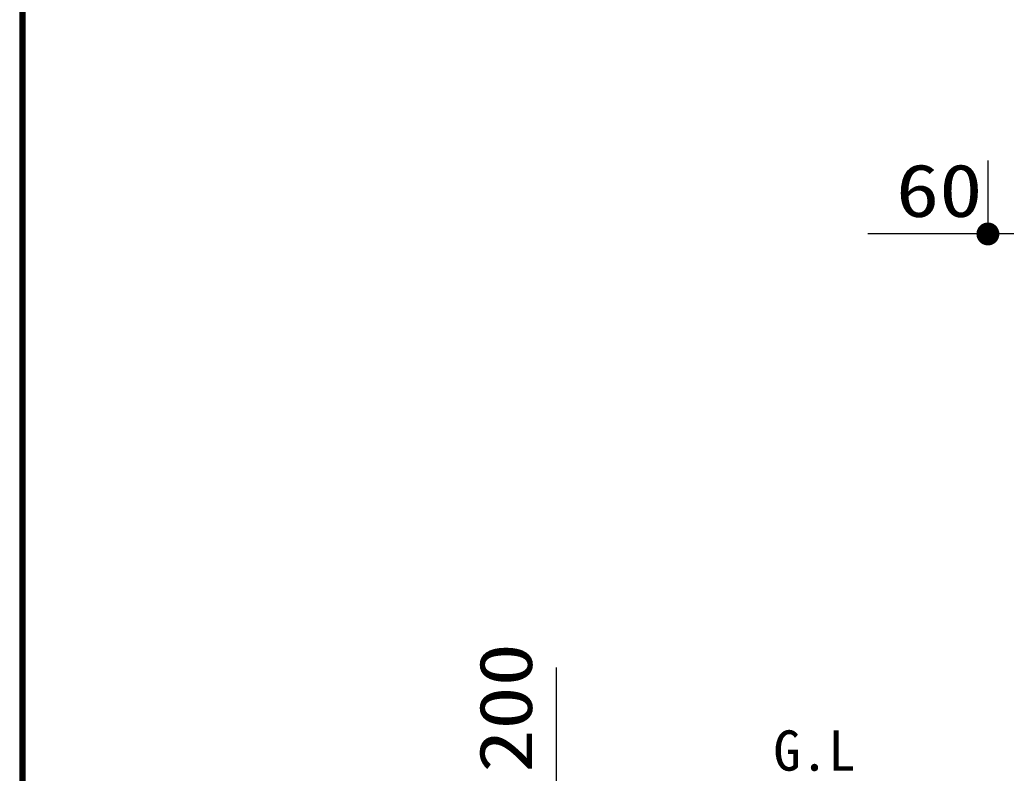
# Model space of a CAD drawing. Units: millimetres, scale not verified. Extents: x -8093 to 8093, y -5792 to 5792.
# Drawn here: x -8093 to -6480, y -1495 to -261 of the extents above; entities that cross this region are included whole.
import ezdxf
from ezdxf.enums import TextEntityAlignment as Align

# ---------------------------------------------------------------- set-up
doc = ezdxf.new("R2010")
doc.units = ezdxf.units.MM
doc.header["$LTSCALE"] = 30
for name, color, linetype, lineweight in [('0-0_Axis_waku', 7, 'Continuous', 25), ('0-3_00クル-フ-1機器', 5, 'Continuous', 25), ('0-4_00クル-フ-6寸法', 132, 'Continuous', 25)]:
    doc.layers.add(name, color=color, linetype=linetype, lineweight=lineweight)
doc.styles.add('ＭＳ ゴシック', font='')
doc.styles.get('ＭＳ ゴシック').set_extended_font_data('MS Gothic')

msp = doc.modelspace()

# ---------------------------------------------------------------- linework, layer by layer
at = {"layer": '0-0_Axis_waku'}
for p, q in [((-8093.4, 5792.4), (-8093.4, -5792.4)), ((-8092.8, 5791.8), (-8092.8, -5791.8)), ((-8092.2, 5791.2), (-8092.2, -5791.2)), ((-8091.6, 5790.6), (-8091.6, -5790.6)), ((-8091, 5790), (-8091, -5790)), ((-8090.4, 5789.4), (-8090.4, -5789.4)), ((-8089.8, 5788.8), (-8089.8, -5788.8)), ((-8089.2, 5788.2), (-8089.2, -5788.2)), ((-8088.6, 5787.6), (-8088.6, -5787.6)), ((-8088, 5787), (-8088, -5787)), ((-8087.4, 5786.4), (-8087.4, -5786.4)), ((-8086.8, 5785.8), (-8086.8, -5785.8)), ((-8086.2, 5785.2), (-8086.2, -5785.2)), ((-8085.6, 5784.6), (-8085.6, -5784.6)), ((-8085, 5784), (-8085, -5784))]:
    msp.add_line(p, q, dxfattribs=at)
at = {"layer": '0-4_00クル-フ-6寸法', "color": 4}
for p, q in [((-6509.9, -491.83), (-6509.9, -611.83)), ((-6509.9, -611.83), (-6706.11, -611.83)), ((-6449.9, -611.83), (-6509.9, -611.83)), ((-7215.47, -1516.58), (-7215.47, -1321.25))]:
    msp.add_line(p, q, dxfattribs=at)
at = {"layer": '0-4_00クル-フ-6寸法'}
for points in [[(-6509.9, -611.83), (-6521.85, -597.38), (-6519.95, -596)], [(-6509.9, -611.83), (-6519.95, -596), (-6517.88, -594.86)], [(-6509.9, -611.83), (-6517.88, -594.86), (-6515.69, -593.99)], [(-6509.9, -611.83), (-6515.69, -593.99), (-6513.41, -593.41)], [(-6509.9, -611.83), (-6513.41, -593.41), (-6511.08, -593.11)], [(-6509.9, -611.83), (-6511.08, -593.11), (-6508.72, -593.11)], [(-6509.9, -611.83), (-6508.72, -593.11), (-6506.39, -593.41)], [(-6509.9, -611.83), (-6506.39, -593.41), (-6504.11, -593.99)], [(-6509.9, -611.83), (-6504.11, -593.99), (-6501.92, -594.86)], [(-6509.9, -611.83), (-6501.92, -594.86), (-6499.85, -596)], [(-6509.9, -611.83), (-6499.85, -596), (-6497.95, -597.38)], [(-6509.9, -611.83), (-6528.65, -611.83), (-6528.5, -609.48)], [(-6509.9, -611.83), (-6528.5, -614.18), (-6528.65, -611.83)], [(-6509.9, -611.83), (-6528.5, -609.48), (-6528.06, -607.16)], [(-6509.9, -611.83), (-6528.06, -616.49), (-6528.5, -614.18)], [(-6509.9, -611.83), (-6528.06, -607.16), (-6527.33, -604.92)], [(-6509.9, -611.83), (-6527.33, -618.73), (-6528.06, -616.49)], [(-6509.9, -611.83), (-6527.33, -604.92), (-6526.33, -602.79)], [(-6509.9, -611.83), (-6526.33, -620.86), (-6527.33, -618.73)], [(-6509.9, -611.83), (-6526.33, -602.79), (-6525.07, -600.81)], [(-6509.9, -611.83), (-6525.07, -622.85), (-6526.33, -620.86)], [(-6509.9, -611.83), (-6525.07, -600.81), (-6523.57, -598.99)], [(-6509.9, -611.83), (-6523.57, -624.66), (-6525.07, -622.85)], [(-6509.9, -611.83), (-6523.57, -598.99), (-6521.85, -597.38)], [(-6509.9, -611.83), (-6521.85, -626.27), (-6523.57, -624.66)], [(-6509.9, -611.83), (-6519.95, -627.66), (-6521.85, -626.27)], [(-6509.9, -611.83), (-6517.88, -628.79), (-6519.95, -627.66)], [(-6509.9, -611.83), (-6515.69, -629.66), (-6517.88, -628.79)], [(-6509.9, -611.83), (-6513.41, -630.24), (-6515.69, -629.66)], [(-6509.9, -611.83), (-6511.08, -630.54), (-6513.41, -630.24)], [(-6509.9, -611.83), (-6508.72, -630.54), (-6511.08, -630.54)], [(-6509.9, -611.83), (-6497.95, -597.38), (-6496.23, -598.99)], [(-6509.9, -611.83), (-6496.23, -598.99), (-6494.73, -600.81)], [(-6509.9, -611.83), (-6494.73, -600.81), (-6493.47, -602.79)], [(-6509.9, -611.83), (-6493.47, -602.79), (-6492.47, -604.92)], [(-6509.9, -611.83), (-6492.47, -604.92), (-6491.74, -607.16)], [(-6509.9, -611.83), (-6491.74, -607.16), (-6491.3, -609.48)], [(-6509.9, -611.83), (-6491.3, -609.48), (-6491.15, -611.83)], [(-6509.9, -611.83), (-6506.39, -630.24), (-6508.72, -630.54)], [(-6509.9, -611.83), (-6504.11, -629.66), (-6506.39, -630.24)], [(-6509.9, -611.83), (-6501.92, -628.79), (-6504.11, -629.66)], [(-6509.9, -611.83), (-6499.85, -627.66), (-6501.92, -628.79)], [(-6509.9, -611.83), (-6497.95, -626.27), (-6499.85, -627.66)], [(-6509.9, -611.83), (-6496.23, -624.66), (-6497.95, -626.27)], [(-6509.9, -611.83), (-6494.73, -622.85), (-6496.23, -624.66)], [(-6509.9, -611.83), (-6493.47, -620.86), (-6494.73, -622.85)], [(-6509.9, -611.83), (-6492.47, -618.73), (-6493.47, -620.86)], [(-6509.9, -611.83), (-6491.74, -616.49), (-6492.47, -618.73)], [(-6509.9, -611.83), (-6491.3, -614.18), (-6491.74, -616.49)], [(-6509.9, -611.83), (-6491.15, -611.83), (-6491.3, -614.18)]]:
    msp.add_solid(points, dxfattribs=at)

# ---------------------------------------------------------------- texts
at = {"layer": '0-3_00クル-フ-1機器', "color": 4, "style": 'ＭＳ ゴシック'}
msp.add_text('G.L', height=65.98, dxfattribs=at).set_placement((-6860.88, -1510.21), align=Align.BOTTOM_LEFT)
at = {"layer": '0-4_00クル-フ-6寸法', "color": 3, "style": 'ＭＳ ゴシック', "width": 1.2}
msp.add_text('60', height=86.66, dxfattribs=at).set_placement((-6660.23, -610.01), align=Align.BOTTOM_LEFT)
msp.add_text('200', height=86.66, rotation=90, dxfattribs=at).set_placement((-7229.48, -1493.85), align=Align.BOTTOM_LEFT)

doc.saveas('drawing.dxf')
